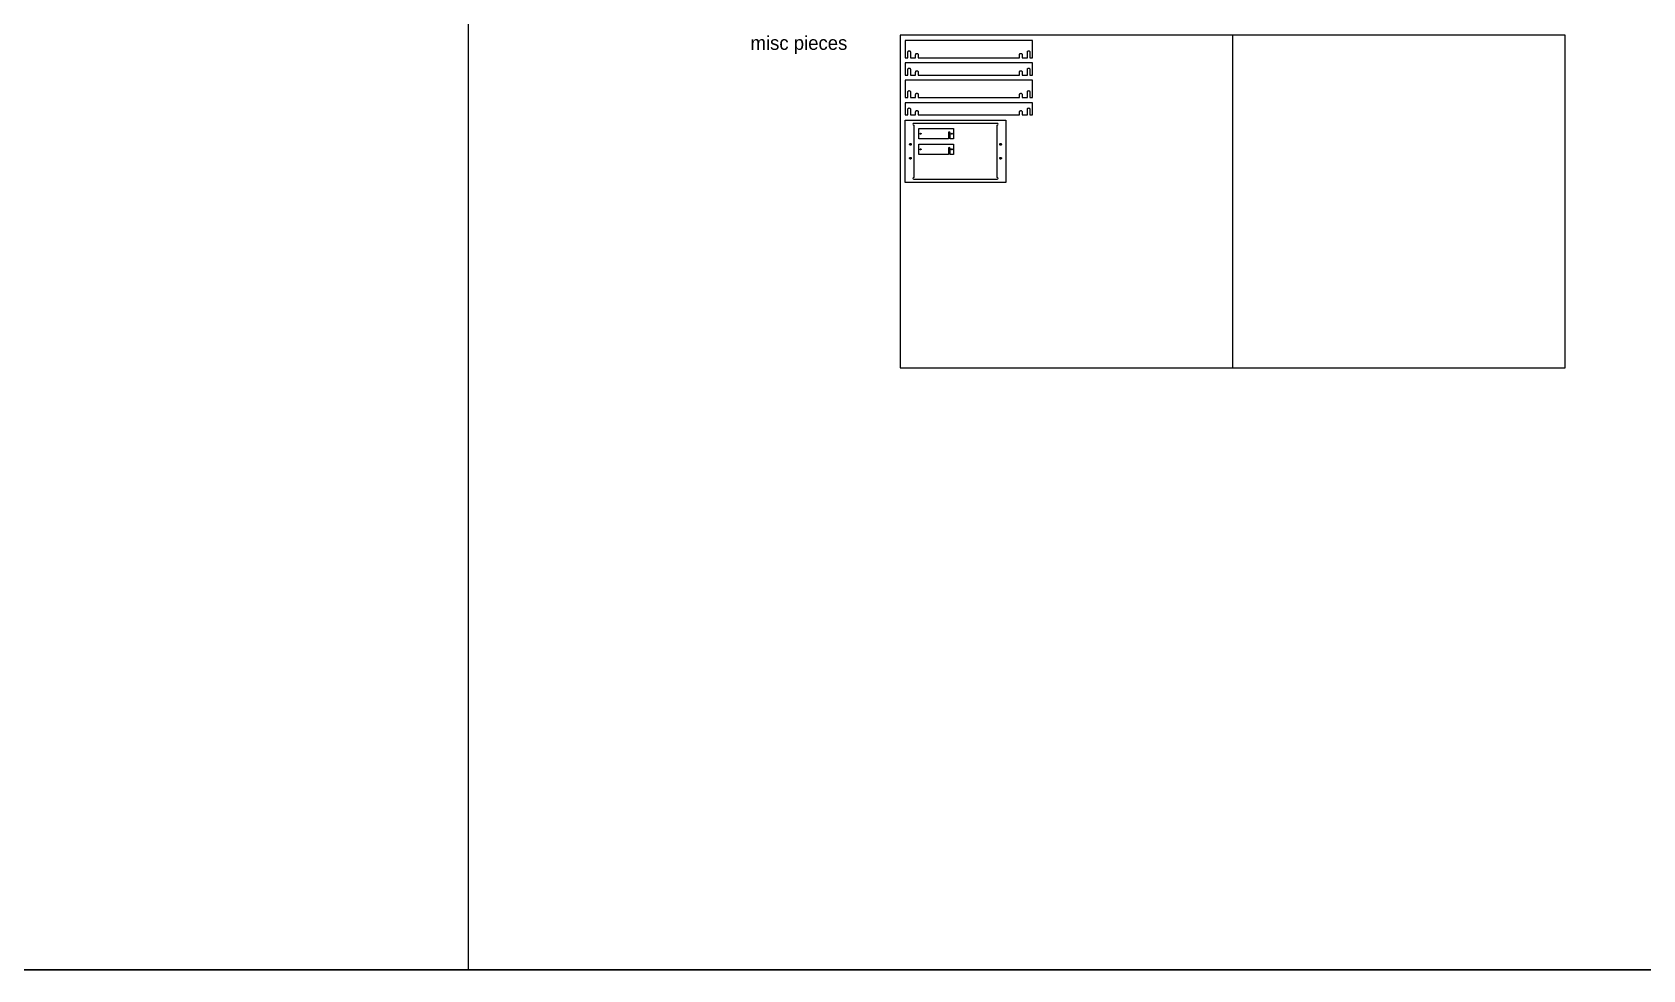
# Model space of a CAD drawing. Header units: inches. Extents: x -747 to 373, y -841 to -415.
# Drawn here: x -415.4 to -183, y -767.1 to -631.9 of the extents above; entities that cross this region are included whole.
import ezdxf

# ---------------------------------------------------------------- set-up
doc = ezdxf.new("R2010")
doc.units = ezdxf.units.IN
doc.header["$MEASUREMENT"] = 0
for name, color, linetype in [('T_ANNO', 6, 'Continuous'), ('T_CUT_HOLE_1_4_INCH', 3, 'Continuous'), ('T_CUT_HOLE_1_8_INCH', 1, 'Continuous'), ('T_CUT_THRU', 7, 'Continuous')]:
    doc.layers.add(name, color=color, linetype=linetype)

msp = doc.modelspace()

# ---------------------------------------------------------------- linework, layer by layer
at = {"layer": 'T_ANNO'}
for p, q in [((-352.48, -526.89), (-352.48, -767.12)), ((-242.17, -632.31), (-242.17, -680.31)), ((-666.26, -767.12), (252.7, -767.12)), ((372.7, -767.12), (-666.26, -767.12))]:
    msp.add_line(p, q, dxfattribs=at)
msp.add_lwpolyline([(-290.17, -680.31), (-194.17, -680.31), (-194.17, -632.31), (-290.17, -632.31)], close=True, dxfattribs=at)
at = {"layer": 'T_CUT_HOLE_1_4_INCH'}
for p, q in [((-288.8, -648.06), (-288.79, -648.03)), ((-288.79, -648.1), (-288.8, -648.06)), ((-288.79, -648.03), (-288.78, -648)), ((-288.78, -648.13), (-288.79, -648.1)), ((-288.78, -648), (-288.76, -647.98)), ((-288.76, -648.15), (-288.78, -648.13)), ((-288.76, -647.98), (-288.73, -647.96)), ((-288.73, -648.17), (-288.76, -648.15)), ((-288.73, -647.96), (-288.7, -647.94)), ((-288.7, -648.18), (-288.73, -648.17)), ((-288.7, -647.94), (-288.67, -647.94)), ((-288.67, -648.19), (-288.7, -648.18)), ((-288.67, -647.94), (-288.64, -647.94)), ((-288.64, -648.18), (-288.67, -648.19)), ((-288.64, -647.94), (-288.61, -647.96)), ((-288.61, -648.17), (-288.64, -648.18)), ((-275.8, -648.06), (-275.79, -648.03)), ((-275.79, -648.09), (-275.8, -648.06)), ((-275.79, -648.03), (-275.78, -648)), ((-275.78, -648.12), (-275.79, -648.09)), ((-275.78, -648), (-275.76, -647.97)), ((-275.76, -648.15), (-275.78, -648.12)), ((-275.76, -647.97), (-275.73, -647.95)), ((-275.74, -648.17), (-275.76, -648.15)), ((-275.71, -648.18), (-275.74, -648.17)), ((-275.73, -647.95), (-275.7, -647.94)), ((-275.68, -648.19), (-275.71, -648.18)), ((-275.7, -647.94), (-275.67, -647.94)), ((-275.64, -648.19), (-275.68, -648.19)), ((-275.67, -647.94), (-275.63, -647.94)), ((-275.61, -648.17), (-275.64, -648.19)), ((-275.63, -647.94), (-275.6, -647.96)), ((-275.59, -648.16), (-275.61, -648.17)), ((-275.6, -647.96), (-275.58, -647.98)), ((-275.57, -648.13), (-275.59, -648.16)), ((-275.58, -647.98), (-275.56, -648.01)), ((-275.55, -648.1), (-275.57, -648.13)), ((-275.56, -648.01), (-275.55, -648.04)), ((-275.55, -648.04), (-275.55, -648.07)), ((-275.55, -648.07), (-275.55, -648.1)), ((-288.8, -650.06), (-288.79, -650.03)), ((-288.79, -650.1), (-288.8, -650.06)), ((-288.79, -650.03), (-288.78, -650)), ((-288.78, -650.13), (-288.79, -650.1)), ((-288.78, -650), (-288.76, -649.98)), ((-288.76, -650.15), (-288.78, -650.13)), ((-288.76, -649.98), (-288.73, -649.96)), ((-288.73, -650.17), (-288.76, -650.15)), ((-288.73, -649.96), (-288.7, -649.94)), ((-288.7, -650.18), (-288.73, -650.17)), ((-288.7, -649.94), (-288.67, -649.94)), ((-288.67, -650.19), (-288.7, -650.18)), ((-288.67, -649.94), (-288.64, -649.94)), ((-288.64, -650.18), (-288.67, -650.19)), ((-288.64, -649.94), (-288.61, -649.96)), ((-288.61, -650.17), (-288.64, -650.18)), ((-275.8, -650.06), (-275.79, -650.03)), ((-275.79, -650.1), (-275.8, -650.06)), ((-275.79, -650.03), (-275.78, -650)), ((-275.78, -650.13), (-275.79, -650.1)), ((-275.78, -650), (-275.76, -649.98)), ((-275.76, -650.15), (-275.78, -650.13)), ((-275.76, -649.98), (-275.73, -649.96)), ((-275.73, -650.17), (-275.76, -650.15)), ((-275.73, -649.96), (-275.7, -649.94)), ((-275.7, -650.18), (-275.73, -650.17)), ((-275.7, -649.94), (-275.67, -649.94)), ((-275.67, -650.19), (-275.7, -650.18)), ((-275.67, -649.94), (-275.64, -649.94)), ((-275.64, -650.18), (-275.67, -650.19)), ((-275.64, -649.94), (-275.61, -649.96)), ((-275.61, -650.17), (-275.64, -650.18)), ((-275.61, -649.96), (-275.58, -649.98)), ((-275.58, -650.15), (-275.61, -650.17)), ((-275.58, -649.98), (-275.56, -650)), ((-275.56, -650.13), (-275.58, -650.15)), ((-275.56, -650), (-275.55, -650.03)), ((-275.55, -650.1), (-275.56, -650.13)), ((-275.55, -650.03), (-275.55, -650.06)), ((-275.55, -650.06), (-275.55, -650.1))]:
    msp.add_line(p, q, dxfattribs=at)
for points in [[(-288.61, -647.96), (-288.58, -647.98), (-288.56, -648), (-288.55, -648.03), (-288.55, -648.06), (-288.55, -648.1), (-288.56, -648.13), (-288.58, -648.15), (-288.61, -648.17)], [(-288.61, -649.96), (-288.58, -649.98), (-288.56, -650), (-288.55, -650.03), (-288.55, -650.06), (-288.55, -650.1), (-288.56, -650.13), (-288.58, -650.15), (-288.61, -650.17)]]:
    msp.add_lwpolyline(points, dxfattribs=at)
at = {"layer": 'T_CUT_HOLE_1_8_INCH'}
for p, q in [((-287.27, -646.53), (-287.26, -646.52)), ((-287.26, -646.55), (-287.27, -646.53)), ((-287.26, -646.5), (-287.25, -646.49)), ((-287.26, -646.52), (-287.26, -646.5)), ((-287.26, -646.56), (-287.26, -646.55)), ((-287.25, -646.58), (-287.26, -646.56)), ((-287.25, -646.49), (-287.23, -646.48)), ((-287.23, -646.59), (-287.25, -646.58)), ((-287.23, -646.48), (-287.22, -646.47)), ((-287.22, -646.59), (-287.23, -646.59)), ((-287.22, -646.47), (-287.2, -646.47)), ((-287.2, -646.59), (-287.22, -646.59)), ((-287.2, -646.47), (-287.19, -646.47)), ((-287.19, -646.59), (-287.2, -646.59)), ((-287.19, -646.47), (-287.17, -646.48)), ((-287.17, -646.59), (-287.19, -646.59)), ((-287.17, -646.48), (-287.16, -646.49)), ((-287.16, -646.58), (-287.17, -646.59)), ((-287.16, -646.49), (-287.15, -646.5)), ((-287.15, -646.56), (-287.16, -646.58)), ((-287.15, -646.5), (-287.14, -646.52)), ((-287.14, -646.55), (-287.15, -646.56)), ((-287.14, -646.52), (-287.14, -646.53)), ((-287.14, -646.53), (-287.14, -646.55)), ((-282.77, -646.53), (-282.76, -646.52)), ((-282.76, -646.55), (-282.77, -646.53)), ((-282.76, -646.5), (-282.75, -646.49)), ((-282.76, -646.52), (-282.76, -646.5)), ((-282.76, -646.56), (-282.76, -646.55)), ((-282.75, -646.58), (-282.76, -646.56)), ((-282.75, -646.49), (-282.73, -646.48)), ((-282.73, -646.59), (-282.75, -646.58)), ((-282.73, -646.48), (-282.72, -646.47)), ((-282.72, -646.59), (-282.73, -646.59)), ((-282.72, -646.47), (-282.7, -646.47)), ((-282.7, -646.59), (-282.72, -646.59)), ((-282.7, -646.47), (-282.69, -646.47)), ((-282.69, -646.59), (-282.7, -646.59)), ((-282.69, -646.47), (-282.67, -646.48)), ((-282.67, -646.59), (-282.69, -646.59)), ((-282.67, -646.48), (-282.66, -646.49)), ((-282.66, -646.58), (-282.67, -646.59)), ((-282.66, -646.49), (-282.65, -646.5)), ((-282.65, -646.56), (-282.66, -646.58)), ((-282.65, -646.5), (-282.64, -646.52)), ((-282.64, -646.55), (-282.65, -646.56)), ((-282.64, -646.52), (-282.64, -646.53)), ((-282.64, -646.53), (-282.64, -646.55)), ((-287.27, -648.78), (-287.26, -648.77)), ((-287.26, -648.8), (-287.27, -648.78)), ((-287.26, -648.75), (-287.25, -648.74)), ((-287.26, -648.77), (-287.26, -648.75)), ((-287.26, -648.81), (-287.26, -648.8)), ((-287.25, -648.83), (-287.26, -648.81)), ((-287.25, -648.74), (-287.23, -648.73)), ((-287.23, -648.84), (-287.25, -648.83)), ((-287.23, -648.73), (-287.22, -648.72)), ((-287.22, -648.84), (-287.23, -648.84)), ((-287.22, -648.72), (-287.2, -648.72)), ((-287.2, -648.84), (-287.22, -648.84)), ((-287.2, -648.72), (-287.19, -648.72)), ((-287.19, -648.84), (-287.2, -648.84)), ((-287.19, -648.72), (-287.17, -648.73)), ((-287.17, -648.84), (-287.19, -648.84)), ((-287.17, -648.73), (-287.16, -648.74)), ((-287.16, -648.83), (-287.17, -648.84)), ((-287.16, -648.74), (-287.15, -648.75)), ((-287.15, -648.81), (-287.16, -648.83)), ((-287.15, -648.75), (-287.14, -648.77)), ((-287.14, -648.8), (-287.15, -648.81)), ((-287.14, -648.77), (-287.14, -648.78)), ((-287.14, -648.78), (-287.14, -648.8)), ((-282.77, -648.78), (-282.76, -648.77)), ((-282.76, -648.8), (-282.77, -648.78)), ((-282.76, -648.75), (-282.75, -648.74)), ((-282.76, -648.77), (-282.76, -648.75)), ((-282.76, -648.81), (-282.76, -648.8)), ((-282.75, -648.83), (-282.76, -648.81)), ((-282.75, -648.74), (-282.73, -648.73)), ((-282.73, -648.84), (-282.75, -648.83)), ((-282.73, -648.73), (-282.72, -648.72)), ((-282.72, -648.84), (-282.73, -648.84)), ((-282.72, -648.72), (-282.7, -648.72)), ((-282.7, -648.84), (-282.72, -648.84)), ((-282.7, -648.72), (-282.69, -648.72)), ((-282.69, -648.84), (-282.7, -648.84)), ((-282.69, -648.72), (-282.67, -648.73)), ((-282.67, -648.84), (-282.69, -648.84)), ((-282.67, -648.73), (-282.66, -648.74)), ((-282.66, -648.83), (-282.67, -648.84)), ((-282.66, -648.74), (-282.65, -648.75)), ((-282.65, -648.81), (-282.66, -648.83)), ((-282.65, -648.75), (-282.64, -648.77)), ((-282.64, -648.8), (-282.65, -648.81)), ((-282.64, -648.77), (-282.64, -648.78)), ((-282.64, -648.78), (-282.64, -648.8))]:
    msp.add_line(p, q, dxfattribs=at)
at = {"layer": 'T_CUT_THRU'}
for points in [[(-272.67, -634.95), (-272.63, -634.97), (-272.59, -635), (-272.56, -635.05), (-272.55, -635.09), (-272.55, -635.13), (-272.55, -635.56), (-271.79, -635.56), (-271.79, -634.75), (-271.8, -634.74), (-271.79, -634.69), (-271.76, -634.64), (-271.73, -634.61), (-271.69, -634.58), (-271.64, -634.57), (-271.59, -634.56), (-271.55, -634.57), (-271.5, -634.6), (-271.47, -634.63), (-271.44, -634.67), (-271.42, -634.72), (-271.42, -634.75), (-271.42, -635.56), (-271.05, -635.56), (-271.05, -633.06), (-289.42, -633.06), (-289.42, -635.56), (-289.05, -635.56), (-289.05, -634.75), (-289.04, -634.7), (-289.02, -634.66), (-288.99, -634.62), (-288.95, -634.59), (-288.91, -634.57), (-288.86, -634.56), (-288.81, -634.57), (-288.77, -634.59), (-288.73, -634.62), (-288.7, -634.66), (-288.68, -634.7), (-288.67, -634.75), (-288.67, -635.56), (-287.92, -635.56), (-287.92, -635.13), (-287.91, -635.08), (-287.9, -635.03), (-287.87, -634.99), (-287.83, -634.96), (-287.78, -634.94), (-287.73, -634.94), (-287.69, -634.94), (-287.64, -634.96), (-287.6, -634.99), (-287.57, -635.03), (-287.55, -635.08), (-287.55, -635.13), (-287.55, -635.56), (-272.92, -635.56), (-272.92, -635.13), (-272.92, -635.11), (-272.91, -635.06), (-272.89, -635.02), (-272.86, -634.98), (-272.81, -634.96), (-272.77, -634.94), (-272.72, -634.94)], [(-287.73, -637.44), (-287.69, -637.44), (-287.64, -637.46), (-287.6, -637.49), (-287.57, -637.53), (-287.55, -637.58), (-287.55, -637.63), (-287.55, -638.06), (-272.92, -638.06), (-272.92, -637.63), (-272.92, -637.61), (-272.91, -637.56), (-272.89, -637.52), (-272.86, -637.48), (-272.81, -637.46), (-272.77, -637.44), (-272.72, -637.44), (-272.67, -637.45), (-272.63, -637.47), (-272.59, -637.5), (-272.56, -637.55), (-272.55, -637.59), (-272.55, -637.63), (-272.55, -638.06), (-271.79, -638.06), (-271.79, -637.25), (-271.8, -637.24), (-271.79, -637.19), (-271.76, -637.14), (-271.73, -637.11), (-271.69, -637.08), (-271.64, -637.07), (-271.59, -637.06), (-271.55, -637.07), (-271.5, -637.1), (-271.47, -637.13), (-271.44, -637.17), (-271.42, -637.22), (-271.42, -637.25), (-271.42, -638.06), (-271.05, -638.06), (-271.05, -636.31), (-289.42, -636.31), (-289.42, -638.06), (-289.05, -638.06), (-289.05, -637.25), (-289.04, -637.2), (-289.02, -637.16), (-288.99, -637.12), (-288.95, -637.09), (-288.91, -637.07), (-288.86, -637.06), (-288.81, -637.07), (-288.77, -637.09), (-288.73, -637.12), (-288.7, -637.16), (-288.68, -637.2), (-288.67, -637.25), (-288.67, -638.06), (-287.92, -638.06), (-287.92, -637.63), (-287.91, -637.58), (-287.9, -637.53), (-287.87, -637.49), (-287.83, -637.46), (-287.78, -637.44)], [(-272.67, -640.7), (-272.63, -640.72), (-272.59, -640.75), (-272.56, -640.8), (-272.55, -640.84), (-272.55, -640.88), (-272.55, -641.31), (-271.79, -641.31), (-271.79, -640.5), (-271.8, -640.49), (-271.79, -640.44), (-271.76, -640.39), (-271.73, -640.36), (-271.69, -640.33), (-271.64, -640.32), (-271.59, -640.31), (-271.55, -640.32), (-271.5, -640.35), (-271.47, -640.38), (-271.44, -640.42), (-271.42, -640.47), (-271.42, -640.5), (-271.42, -641.31), (-271.05, -641.31), (-271.05, -638.81), (-289.42, -638.81), (-289.42, -641.31), (-289.05, -641.31), (-289.05, -640.5), (-289.04, -640.45), (-289.02, -640.41), (-288.99, -640.37), (-288.95, -640.34), (-288.91, -640.32), (-288.86, -640.31), (-288.81, -640.32), (-288.77, -640.34), (-288.73, -640.37), (-288.7, -640.41), (-288.68, -640.45), (-288.67, -640.5), (-288.67, -641.31), (-287.92, -641.31), (-287.92, -640.88), (-287.91, -640.83), (-287.9, -640.78), (-287.87, -640.74), (-287.83, -640.71), (-287.78, -640.69), (-287.73, -640.69), (-287.69, -640.69), (-287.64, -640.71), (-287.6, -640.74), (-287.57, -640.78), (-287.55, -640.83), (-287.55, -640.88), (-287.55, -641.31), (-272.92, -641.31), (-272.92, -640.88), (-272.92, -640.86), (-272.91, -640.81), (-272.89, -640.77), (-272.86, -640.73), (-272.81, -640.71), (-272.77, -640.69), (-272.72, -640.69)], [(-287.73, -643.19), (-287.69, -643.19), (-287.64, -643.21), (-287.6, -643.24), (-287.57, -643.28), (-287.55, -643.33), (-287.55, -643.38), (-287.55, -643.81), (-272.92, -643.81), (-272.92, -643.38), (-272.92, -643.36), (-272.91, -643.31), (-272.89, -643.27), (-272.86, -643.23), (-272.81, -643.21), (-272.77, -643.19), (-272.72, -643.19), (-272.67, -643.2), (-272.63, -643.22), (-272.59, -643.25), (-272.56, -643.3), (-272.55, -643.34), (-272.55, -643.38), (-272.55, -643.81), (-271.79, -643.81), (-271.79, -643), (-271.8, -642.99), (-271.79, -642.94), (-271.76, -642.89), (-271.73, -642.86), (-271.69, -642.83), (-271.64, -642.82), (-271.59, -642.81), (-271.55, -642.82), (-271.5, -642.85), (-271.47, -642.88), (-271.44, -642.92), (-271.42, -642.97), (-271.42, -643), (-271.42, -643.81), (-271.05, -643.81), (-271.05, -642.06), (-289.42, -642.06), (-289.42, -643.81), (-289.05, -643.81), (-289.05, -643), (-289.04, -642.95), (-289.02, -642.91), (-288.99, -642.87), (-288.95, -642.84), (-288.91, -642.82), (-288.86, -642.81), (-288.81, -642.82), (-288.77, -642.84), (-288.73, -642.87), (-288.7, -642.91), (-288.68, -642.95), (-288.67, -643), (-288.67, -643.81), (-287.92, -643.81), (-287.92, -643.38), (-287.91, -643.33), (-287.9, -643.28), (-287.87, -643.24), (-287.83, -643.21), (-287.78, -643.19)], [(-274.92, -644.56), (-274.92, -653.56), (-289.42, -653.56), (-289.42, -644.56)]]:
    msp.add_lwpolyline(points, close=True, dxfattribs=at)
for points in [[(-288.2, -645.28), (-288.2, -652.84, 1), (-288.2, -653.09), (-276.14, -653.09, 1), (-276.14, -652.84), (-276.14, -645.28, 1), (-276.14, -645.03)], [(-276.14, -645.03), (-288.2, -645.03, 1), (-288.2, -645.28)]]:
    msp.add_lwpolyline(points, format="xyb", dxfattribs=at)
for points in [[(-283.2, -646.41), (-283.2, -647.28), (-287.45, -647.28), (-287.45, -645.78), (-282.45, -645.78), (-282.45, -647.28), (-282.95, -647.28), (-282.95, -646.41, 1)], [(-283.2, -648.66), (-283.2, -649.53), (-287.45, -649.53), (-287.45, -648.03), (-282.45, -648.03), (-282.45, -649.53), (-282.95, -649.53), (-282.95, -648.66, 1)]]:
    msp.add_lwpolyline(points, format="xyb", close=True, dxfattribs=at)

# ---------------------------------------------------------------- texts
at = {"layer": 'T_ANNO', "insert": (-311.75, -632.43), "char_height": 2, "attachment_point": 1}
msp.add_mtext_dynamic_manual_height_columns('misc pieces', width=30.657, gutter_width=50, heights=[0], dxfattribs=at)

doc.saveas('drawing.dxf')
